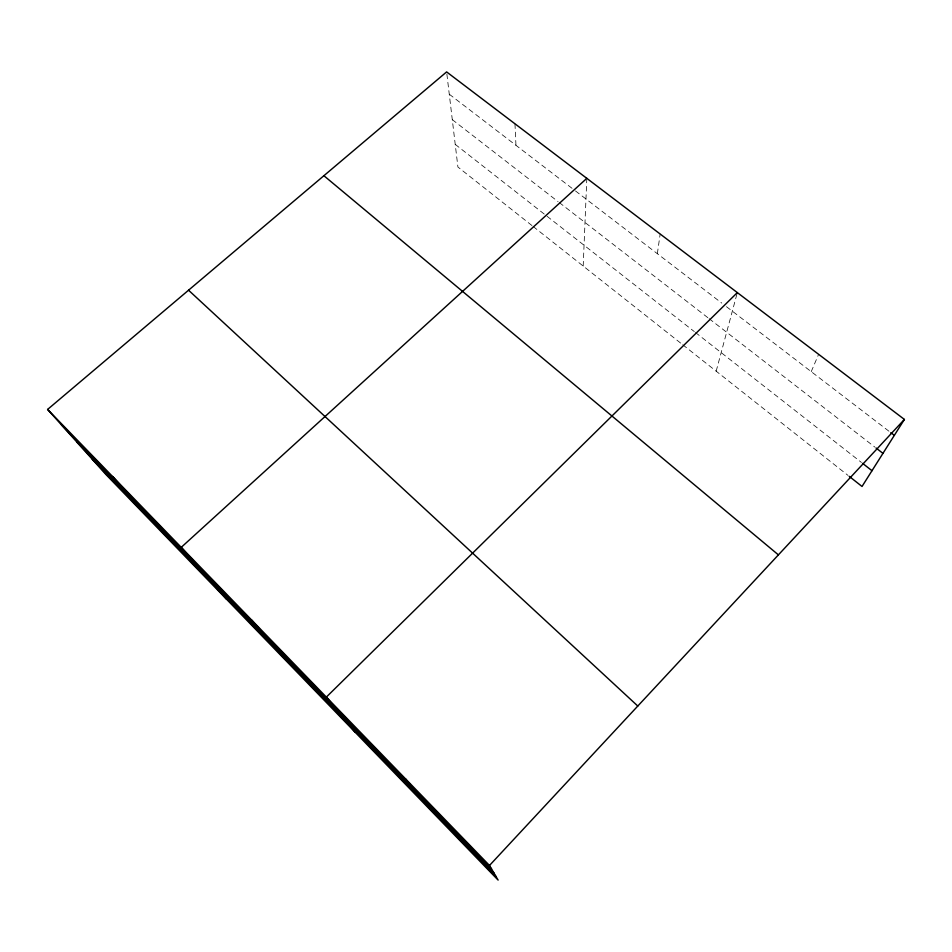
<?xml version="1.0" encoding="UTF-8"?>
<svg xmlns="http://www.w3.org/2000/svg" width="952" height="952" viewBox="0 0 952 952"><rect width="100%" height="100%" fill="white"/><g stroke="black" fill="none" stroke-linecap="round" stroke-linejoin="round"><path stroke-width="0.71" stroke-dasharray="4.76 3.57" d="M583.195 266.048L586.765 179.821M657.344 253.696L660.164 234.025M716.178 371.173L736.943 294.025M811.223 371.649L818.625 354.311M449.261 94.2L574.306 190.043M575.472 190.935L721.783 303.093M726.471 306.687L889.656 431.756M452.283 119.643L558.062 201.61M559.24 202.514L707.943 317.754M709.109 318.658L874.828 447.071M455.223 144.359L694.282 331.558M695.448 332.474L861.453 462.458M531.966 225.553L457.912 167.016L446.619 71.912M533.132 226.481L681.608 343.85M682.751 344.755L848.03 475.417M514.972 123.808L515.96 145.323"/><path stroke-width="1.43" d="M47.6 409.431L489.483 865.475L498.122 880.088L106.1 474.691L47.6 409.431L446.619 71.912L904.4 419.427L862.024 486.472L849.196 476.333M489.483 865.475L904.4 419.427M737.336 292.597L326.334 697.102L355.346 732.445M586.825 178.345L181.237 547.34L226.433 599.141M890.822 432.66L894.333 435.35M875.983 447.964L882.956 453.366M862.631 463.374L871.984 470.716M323.894 175.715L778.403 554.873M188.544 290.205L637.792 706.039M61.428 424.854L491.565 868.986M77.124 442.371L493.898 872.924M92.273 459.28L496.123 876.697M112.562 476.476L124.938 490.435M251.721 620.097L260.67 630.581M405.457 778.748L410.11 784.876"/></g></svg>
